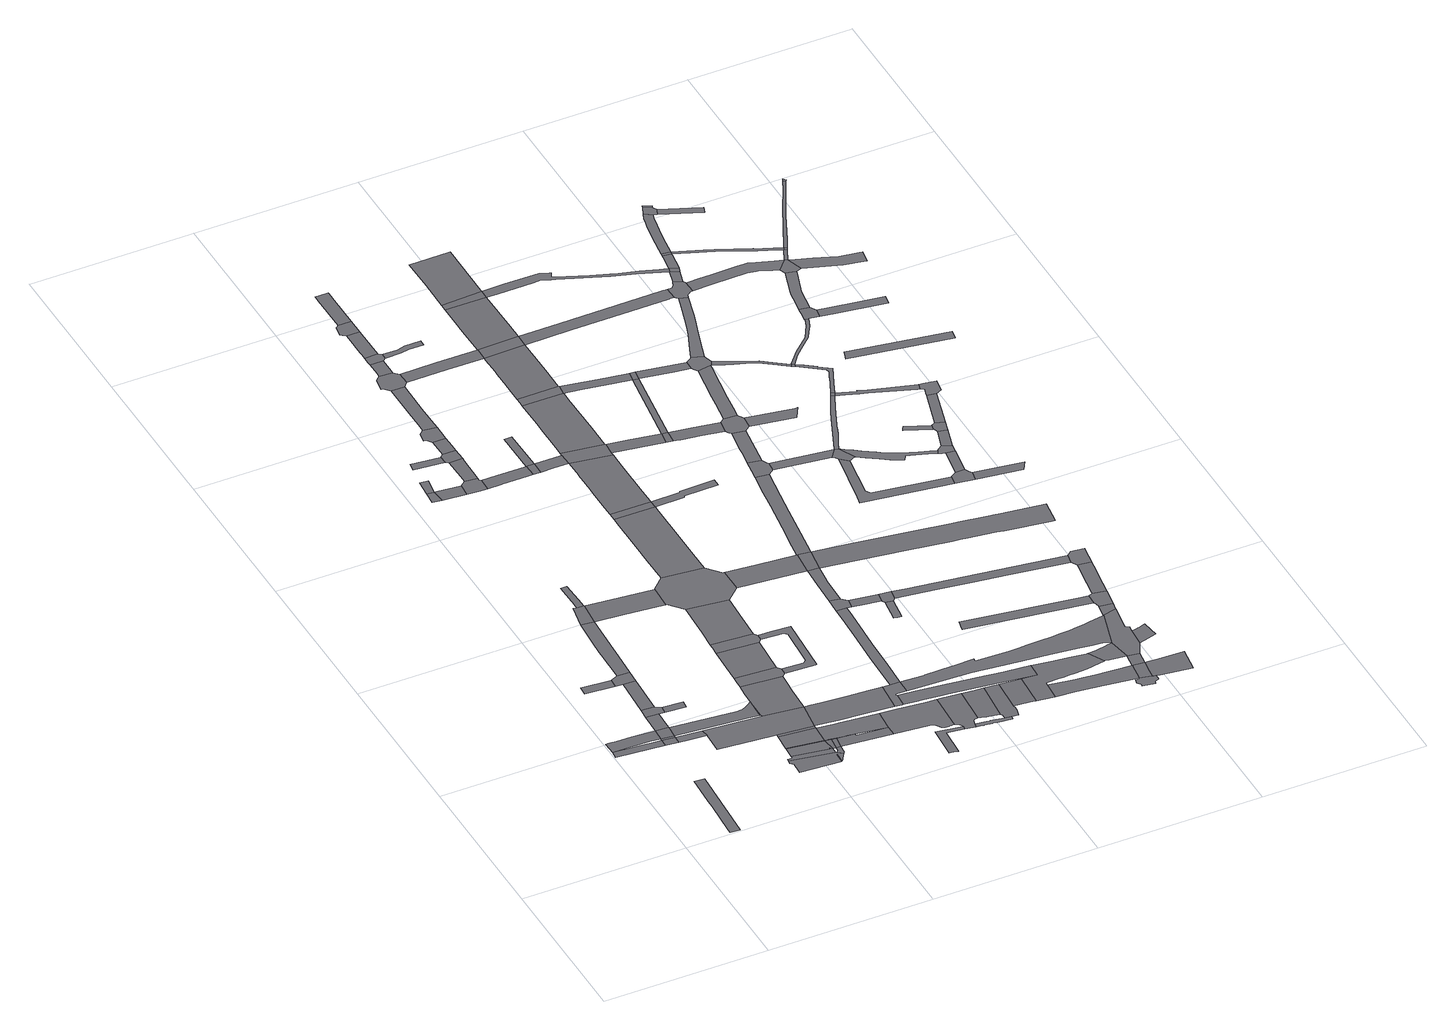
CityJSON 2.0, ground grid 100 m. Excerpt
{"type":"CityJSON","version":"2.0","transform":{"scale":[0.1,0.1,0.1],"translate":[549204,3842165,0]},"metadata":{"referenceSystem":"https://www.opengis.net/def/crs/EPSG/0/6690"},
"CityObjects":{
"road1":{"type":"Road","attributes":{"RoadStructureAttribute.sectionType":"1"},"geometry":[{"type":"MultiSurface","lod":"1","boundaries":[[[0,1,2,3,4,5,6,7,8]]]}]},
"road2":{"type":"Road","attributes":{"RoadStructureAttribute.sectionType":"1"},"geometry":[{"type":"MultiSurface","lod":"1","boundaries":[[[9,10,11,12]]]}]},
"road3":{"type":"Road","attributes":{"function":"1","RoadStructureAttribute.sectionType":"7"},"geometry":[{"type":"MultiSurface","lod":"1","boundaries":[[[13,14,15,16,17,9,18,19,20,21,22,23,24,25]]]}]},
"road4":{"type":"Road","geometry":[{"type":"MultiSurface","lod":"1","boundaries":[[[12,11,26,27]]]}]},
"road5":{"type":"Road","attributes":{"RoadStructureAttribute.sectionType":"1"},"geometry":[{"type":"MultiSurface","lod":"1","boundaries":[[[24,12,27,28]]]}]},
"road6":{"type":"Road","geometry":[{"type":"MultiSurface","lod":"1","boundaries":[[[25,24,28,29]]]}]},
"road7":{"type":"Road","attributes":{"RoadStructureAttribute.sectionType":"1"},"geometry":[{"type":"MultiSurface","lod":"1","boundaries":[[[30,31,32,33]]]}]},
"road8":{"type":"Road","attributes":{"RoadStructureAttribute.sectionType":"1"},"geometry":[{"type":"MultiSurface","lod":"1","boundaries":[[[34,35,25,29,36,37]]]}]},
"road9":{"type":"Road","geometry":[{"type":"MultiSurface","lod":"1","boundaries":[[[38,34,37,39,40,41]]]}]},
"road10":{"type":"Road","attributes":{"RoadStructureAttribute.sectionType":"1"},"geometry":[{"type":"MultiSurface","lod":"1","boundaries":[[[27,26,42,43,44]]]}]},
"road11":{"type":"Road","attributes":{"RoadStructureAttribute.sectionType":"1"},"geometry":[{"type":"MultiSurface","lod":"1","boundaries":[[[45,38,41,46]]]}]},
"road12":{"type":"Road","geometry":[{"type":"MultiSurface","lod":"1","boundaries":[[[47,33,32,45,46,48]]]}]},
"road13":{"type":"Road","geometry":[{"type":"MultiSurface","lod":"1","boundaries":[[[49,50,51,40,39]]]}]},
"road14":{"type":"Road","geometry":[{"type":"MultiSurface","lod":"1","boundaries":[[[52,53,54,55,56,57,29,28,58,59,60,61,62]]]}]},
"road15":{"type":"Road","attributes":{"RoadStructureAttribute.sectionType":"1"},"geometry":[{"type":"MultiSurface","lod":"1","boundaries":[[[63,64,65,66,47,48,67,68,69,70]]]}]},
"road16":{"type":"Road","geometry":[{"type":"MultiSurface","lod":"1","boundaries":[[[71,63,70,72,73,74]]]}]},
"road17":{"type":"Road","geometry":[{"type":"MultiSurface","lod":"1","boundaries":[[[75,44,43,76,77,78,79,80,81,82]]]}]},
"road18":{"type":"Road","geometry":[{"type":"MultiSurface","lod":"1","boundaries":[[[83,84,85,86,87,88,89,90],[91,92,90]]]}]},
"road19":{"type":"Road","geometry":[{"type":"MultiSurface","lod":"1","boundaries":[[[93,94,95,96,86,85,97,98]]]}]},
"road20":{"type":"Road","attributes":{"RoadStructureAttribute.sectionType":"1"},"geometry":[{"type":"MultiSurface","lod":"1","boundaries":[[[99,100,101,102,103,104,105,74,73]]]}]},
"road21":{"type":"Road","geometry":[{"type":"MultiSurface","lod":"1","boundaries":[[[106,93,98,97,107],[108,109,98]]]}]},
"road22":{"type":"Road","attributes":{"RoadStructureAttribute.sectionType":"7"},"geometry":[{"type":"MultiSurface","lod":"1","boundaries":[[[110,106,107,111]]]}]},
"road23":{"type":"Road","geometry":[{"type":"MultiSurface","lod":"1","boundaries":[[[112,113,114,115]]]}]},
"road24":{"type":"Road","geometry":[{"type":"MultiSurface","lod":"1","boundaries":[[[116,110,111,117]]]}]},
"road25":{"type":"Road","geometry":[{"type":"MultiSurface","lod":"1","boundaries":[[[118,119,120,112,115]]]}]},
"road26":{"type":"Road","geometry":[{"type":"MultiSurface","lod":"1","boundaries":[[[79,121,116,117,80]]]}]},
"road27":{"type":"Road","geometry":[{"type":"MultiSurface","lod":"1","boundaries":[[[122,123,84,83,124,125]]]}]},
"road28":{"type":"Road","attributes":{"RoadStructureAttribute.sectionType":"1"},"geometry":[{"type":"MultiSurface","lod":"1","boundaries":[[[126,115,114,127,128,129]]]}]},
"road29":{"type":"Road","geometry":[{"type":"MultiSurface","lod":"1","boundaries":[[[107,97,122,130]]]}]},
"road30":{"type":"Road","attributes":{"RoadStructureAttribute.sectionType":"1"},"geometry":[{"type":"MultiSurface","lod":"1","boundaries":[[[131,72,70,132,133,134,135]]]}]},
"road31":{"type":"Road","geometry":[{"type":"MultiSurface","lod":"1","boundaries":[[[130,122,125,136]]]}]},
"road32":{"type":"Road","geometry":[{"type":"MultiSurface","lod":"1","boundaries":[[[137,138,139,140,141,142,143,144,62,145,146,147,148,82,81]]]}]},
"road33":{"type":"Road","geometry":[{"type":"MultiSurface","lod":"1","boundaries":[[[149,150,151,152]]]}]},
"road34":{"type":"Road","geometry":[{"type":"MultiSurface","lod":"1","boundaries":[[[153,154,142,141,155,156,157,158,159]]]}]},
"road35":{"type":"Road","geometry":[{"type":"MultiSurface","lod":"1","boundaries":[[[160,161,129,128,162,163,164,165,166]]]}]},
"road36":{"type":"Road","attributes":{"RoadStructureAttribute.sectionType":"1"},"geometry":[{"type":"MultiSurface","lod":"1","boundaries":[[[167,168,153,159,169]]]}]},
"road37":{"type":"Road","attributes":{"RoadStructureAttribute.sectionType":"1"},"geometry":[{"type":"MultiSurface","lod":"1","boundaries":[[[136,125,170,171,172,173]]]}]},
"road38":{"type":"Road","attributes":{"RoadStructureAttribute.sectionType":"1"},"geometry":[{"type":"MultiSurface","lod":"1","boundaries":[[[174,175,176,177,160,166]]]}]},
"road39":{"type":"Road","attributes":{"function":"1","RoadStructureAttribute.sectionType":"7"},"geometry":[{"type":"MultiSurface","lod":"1","boundaries":[[[178,179,180,181,182,183,117,111,184,185,186,187,188,189,173,190,171,191]]]}]},
"road40":{"type":"Road","geometry":[{"type":"MultiSurface","lod":"1","boundaries":[[[192,152,151,176,175,193]]]}]},
"road41":{"type":"Road","geometry":[{"type":"MultiSurface","lod":"1","boundaries":[[[194,195,196,197,167,169,198,199,200]]]}]},
"road42":{"type":"Road","attributes":{"RoadStructureAttribute.sectionType":"1"},"geometry":[{"type":"MultiSurface","lod":"1","boundaries":[[[201,192,193,202,203]]]}]},
"road43":{"type":"Road","geometry":[{"type":"MultiSurface","lod":"1","boundaries":[[[204,205,206,207,208,209,201,203,210,211]]]}]},
"road44":{"type":"Road","attributes":{"RoadStructureAttribute.sectionType":"1"},"geometry":[{"type":"MultiSurface","lod":"1","boundaries":[[[212,213,214,194,200,215,216]]]}]},
"road45":{"type":"Road","attributes":{"function":"1"},"geometry":[{"type":"MultiSurface","lod":"1","boundaries":[[[217,218,219,220,221,222,223,81,80,224,225,226,227,228,229,230,231,232]]]}]},
"road46":{"type":"Road","attributes":{"RoadStructureAttribute.sectionType":"1"},"geometry":[{"type":"MultiSurface","lod":"1","boundaries":[[[233,234,235,164,163,236,237,238,239,240]]]}]},
"road47":{"type":"Road","attributes":{"RoadStructureAttribute.sectionType":"1"},"geometry":[{"type":"MultiSurface","lod":"1","boundaries":[[[241,242,243,244,204,211,245,246,247]]]}]},
"road48":{"type":"Road","geometry":[{"type":"MultiSurface","lod":"1","boundaries":[[[248,249,135,134,250,212,216,251,252,253,254]]]}]},
"road49":{"type":"Road","attributes":{"RoadStructureAttribute.sectionType":"1"},"geometry":[{"type":"MultiSurface","lod":"1","boundaries":[[[255,256,257,258,259,199,198,260,261,262,263,264,157,156]]]}]},
"road50":{"type":"Road","geometry":[{"type":"MultiSurface","lod":"1","boundaries":[[[265,266,267,268,269,270,241,247,271,272,273,274,275]]]}]},
"road51":{"type":"Road","attributes":{"RoadStructureAttribute.sectionType":"1"},"geometry":[{"type":"MultiSurface","lod":"1","boundaries":[[[276,277,278,265,275,279,280]]]}]},
"road52":{"type":"Road","geometry":[{"type":"MultiSurface","lod":"1","boundaries":[[[240,239,281,282]]]}]},
"road53":{"type":"Road","geometry":[{"type":"MultiSurface","lod":"1","boundaries":[[[283,284,285,191,171,170,286,287,288,289,290,291,292,293,294,295,296,297,298,299]]]}]},
"road54":{"type":"Road","geometry":[{"type":"MultiSurface","lod":"1","boundaries":[[[300,301,302,303,276,280,304,305]]]}]},
"road55":{"type":"Road","attributes":{"RoadStructureAttribute.sectionType":"1"},"geometry":[{"type":"MultiSurface","lod":"1","boundaries":[[[306,307,240,282]]]}]},
"road56":{"type":"Road","attributes":{"RoadStructureAttribute.sectionType":"1"},"geometry":[{"type":"MultiSurface","lod":"1","boundaries":[[[308,309,310,311,248,254,312,313,314,315]]]}]},
"road57":{"type":"Road","geometry":[{"type":"MultiSurface","lod":"1","boundaries":[[[316,317,318,319,320,321,322]]]}]},
"road58":{"type":"Road","attributes":{"RoadStructureAttribute.sectionType":"1"},"geometry":[{"type":"MultiSurface","lod":"1","boundaries":[[[323,324,325,326,301,300,327,328]]]}]},
"road59":{"type":"Road","geometry":[{"type":"MultiSurface","lod":"1","boundaries":[[[329,330,331,332,333,334,323,328,335]]]}]},
"road60":{"type":"Road","attributes":{"function":"1","RoadStructureAttribute.sectionType":"7"},"geometry":[{"type":"MultiSurface","lod":"1","boundaries":[[[336,337,338,232,231,339,340,341,342,343,344,345,346,347,348]]]}]},
"road61":{"type":"Road","attributes":{"RoadStructureAttribute.sectionType":"1"},"geometry":[{"type":"MultiSurface","lod":"1","boundaries":[[[282,281,349,350,351]]]}]},
"road62":{"type":"Road","geometry":[{"type":"MultiSurface","lod":"1","boundaries":[[[352,308,315,353]]]}]},
"road63":{"type":"Road","attributes":{"RoadStructureAttribute.sectionType":"1"},"geometry":[{"type":"MultiSurface","lod":"1","boundaries":[[[354,355,356,329,335,357,358,359]]]}]},
"road64":{"type":"Road","attributes":{"RoadStructureAttribute.sectionType":"1"},"geometry":[{"type":"MultiSurface","lod":"1","boundaries":[[[360,361,362,363,364,365,305,304]]]}]},
"road65":{"type":"Road","attributes":{"RoadStructureAttribute.sectionType":"1"},"geometry":[{"type":"MultiSurface","lod":"1","boundaries":[[[366,367,368,369,370,371,352,353,372,373,374,375]]]}]},
"road66":{"type":"Road","geometry":[{"type":"MultiSurface","lod":"1","boundaries":[[[376,377,378,299,298,379,380,381,382,383,322,321,384,385,386,387,388,389,390]]]}]},
"road67":{"type":"Road","attributes":{"RoadStructureAttribute.sectionType":"1"},"geometry":[{"type":"MultiSurface","lod":"1","boundaries":[[[391,273,272,392,393,394]]]}]},
"road68":{"type":"Road","attributes":{"RoadStructureAttribute.sectionType":"1"},"geometry":[{"type":"MultiSurface","lod":"1","boundaries":[[[395,396,397,398,399,348,347,400,401,402,403,404,405,406]]]}]},
"road69":{"type":"Road","geometry":[{"type":"MultiSurface","lod":"1","boundaries":[[[407,351,350,366,375,408,409,410]]]}]},
"road70":{"type":"Road","attributes":{"RoadStructureAttribute.sectionType":"1"},"geometry":[{"type":"MultiSurface","lod":"1","boundaries":[[[411,252,251,412,413]]]}]},
"road71":{"type":"Road","geometry":[{"type":"MultiSurface","lod":"1","boundaries":[[[414,415,416,385,384,417,418,419,420,421,422,423,424,425]]]}]},
"road72":{"type":"Road","attributes":{"function":"1"},"geometry":[{"type":"MultiSurface","lod":"1","boundaries":[[[426,390,389,427,428,429,430,431,432,433]]]}]},
"road73":{"type":"Road","attributes":{"RoadStructureAttribute.sectionType":"1"},"geometry":[{"type":"MultiSurface","lod":"1","boundaries":[[[434,435,436,437,407,410,438,439,440,441]]]}]},
"road74":{"type":"Road","geometry":[{"type":"MultiSurface","lod":"1","boundaries":[[[442,395,406,443,444,445,446,447]]]}]},
"road75":{"type":"Road","attributes":{"function":"1","RoadStructureAttribute.sectionType":"7"},"geometry":[{"type":"MultiSurface","lod":"1","boundaries":[[[448,449,450,451,452,453,454,455,456,342,341,457,458,459,460,461,462,463,464,465]]]}]},
"road76":{"type":"Road","attributes":{"RoadStructureAttribute.sectionType":"1"},"geometry":[{"type":"MultiSurface","lod":"1","boundaries":[[[466,467,468,469,470,471,472,353,315]]]}]},
"road77":{"type":"Road","attributes":{"RoadStructureAttribute.sectionType":"1"},"geometry":[{"type":"MultiSurface","lod":"1","boundaries":[[[473,474,442,447,475,476,477,478]]]}]},
"road78":{"type":"Road","geometry":[{"type":"MultiSurface","lod":"1","boundaries":[[[433,432,479,480,481,425,424,482,483,484,485,486,487,488]]]}]},
"road79":{"type":"Road","geometry":[{"type":"MultiSurface","lod":"1","boundaries":[[[489,490,434,441,491,492]]]}]},
"road80":{"type":"Road","attributes":{"RoadStructureAttribute.sectionType":"1"},"geometry":[{"type":"MultiSurface","lod":"1","boundaries":[[[444,443,493,494,495]]]}]},
"road81":{"type":"Road","attributes":{"RoadStructureAttribute.sectionType":"1"},"geometry":[{"type":"MultiSurface","lod":"1","boundaries":[[[496,497,498,393,499,500,501,502,503,504,489,492]]]}]},
"road82":{"type":"Road","geometry":[{"type":"MultiSurface","lod":"1","boundaries":[[[505,413,412,473,478,506]]]}]},
"road83":{"type":"Road","attributes":{"RoadStructureAttribute.sectionType":"1"},"geometry":[{"type":"MultiSurface","lod":"1","boundaries":[[[507,508,509,510,409,408,511,512]]]}]},
"road84":{"type":"Road","geometry":[{"type":"MultiSurface","lod":"1","boundaries":[[[488,487,513,514,515]]]}]},
"road85":{"type":"Road","geometry":[{"type":"MultiSurface","lod":"1","boundaries":[[[516,517,518,519,520]]]}]},
"road86":{"type":"Road","geometry":[{"type":"MultiSurface","lod":"1","boundaries":[[[521,394,393,498]]]}]},
"road87":{"type":"Road","geometry":[{"type":"MultiSurface","lod":"1","boundaries":[[[495,494,516,520,522,523]]]}]},
"road88":{"type":"Road","attributes":{"RoadStructureAttribute.sectionType":"1"},"geometry":[{"type":"MultiSurface","lod":"1","boundaries":[[[524,525,526,394,521,527,528,529]]]}]},
"road89":{"type":"Road","attributes":{"RoadStructureAttribute.sectionType":"1"},"geometry":[{"type":"MultiSurface","lod":"1","boundaries":[[[530,531,532,533,534,505,506,535,536,537,538]]]}]},
"road90":{"type":"Road","geometry":[{"type":"MultiSurface","lod":"1","boundaries":[[[512,511,539,540]]]}]},
"road91":{"type":"Road","geometry":[{"type":"MultiSurface","lod":"1","boundaries":[[[541,542,524,529]]]}]},
"road92":{"type":"Road","geometry":[{"type":"MultiSurface","lod":"1","boundaries":[[[543,544,545,546,547,548,549,550,551,552,553,554,555,556,557,558,559,560,561,562,563,564,565,566,567,568,347,346,569,570,571,572,573,574,575,576,577,578,579,580,581,582,583,584,585]]]}]},
"road93":{"type":"Road","attributes":{"RoadStructureAttribute.sectionType":"1"},"geometry":[{"type":"MultiSurface","lod":"1","boundaries":[[[586,587,491,441,588,589,590,591,592]]]}]},
"road94":{"type":"Road","attributes":{"RoadStructureAttribute.sectionType":"1"},"geometry":[{"type":"MultiSurface","lod":"1","boundaries":[[[593,594,542,541,595,596]]]}]},
"road95":{"type":"Road","attributes":{"RoadStructureAttribute.sectionType":"1"},"geometry":[{"type":"MultiSurface","lod":"1","boundaries":[[[591,512,540,597]]]}]},
"road96":{"type":"Road","attributes":{"RoadStructureAttribute.sectionType":"1"},"geometry":[{"type":"MultiSurface","lod":"1","boundaries":[[[598,599,600,601,540,539,602,603,604,605,606]]]}]},
"road97":{"type":"Road","geometry":[{"type":"MultiSurface","lod":"1","boundaries":[[[607,608,609,610,465,464,515,514,611,612,613,614,615,616,617,618,619,620]]]}]},
"road98":{"type":"Road","geometry":[{"type":"MultiSurface","lod":"1","boundaries":[[[621,622,530,538,623,624,625,626,627,628]]]}]},
"road99":{"type":"Road","attributes":{"function":"1"},"geometry":[{"type":"MultiSurface","lod":"1","boundaries":[[[629,630,631,632,633,634,635,636,612,611,637,638,639,640,641]]]}]},
"road100":{"type":"Road","geometry":[{"type":"MultiSurface","lod":"1","boundaries":[[[592,591,597,642]]]}]},
"road101":{"type":"Road","attributes":{"RoadStructureAttribute.sectionType":"1"},"geometry":[{"type":"MultiSurface","lod":"1","boundaries":[[[643,644,645,621,628,646]]]}]},
"road102":{"type":"Road","geometry":[{"type":"MultiSurface","lod":"1","boundaries":[[[647,648,606,605,649,643,646,650,651,652,653,654]]]}]},
"road103":{"type":"Road","attributes":{"RoadStructureAttribute.sectionType":"1"},"geometry":[{"type":"MultiSurface","lod":"1","boundaries":[[[655,656,657,658,659,660,661,662]]]}]},
"road104":{"type":"Road","attributes":{"RoadStructureAttribute.sectionType":"1"},"geometry":[{"type":"MultiSurface","lod":"1","boundaries":[[[663,642,597,664,665,666,667,668]]]}]},
"road105":{"type":"Road","attributes":{"RoadStructureAttribute.sectionType":"1"},"geometry":[{"type":"MultiSurface","lod":"1","boundaries":[[[625,624,669,670]]]}]},
"road106":{"type":"Road","attributes":{"RoadStructureAttribute.sectionType":"1"},"geometry":[{"type":"MultiSurface","lod":"1","boundaries":[[[671,672,673,523,522,674,675,676,677,678,679,680]]]}]},
"road107":{"type":"Road","attributes":{"RoadStructureAttribute.sectionType":"1"},"geometry":[{"type":"MultiSurface","lod":"1","boundaries":[[[681,682,683,684,685,521,498,686,687,688,689,690,691,692]]]}]},
"road108":{"type":"Road","attributes":{"function":"1","RoadStructureAttribute.sectionType":"7"},"geometry":[{"type":"MultiSurface","lod":"1","boundaries":[[[585,693,694,695,696,620,619,697,698,699,700]]]}]},
"road109":{"type":"Road","attributes":{"RoadStructureAttribute.sectionType":"7"},"geometry":[{"type":"MultiSurface","lod":"1","boundaries":[[[701,702,703,704,705,640,706,707,708,709,710,711]]]}]},
"road110":{"type":"Road","attributes":{"RoadStructureAttribute.sectionType":"1"},"geometry":[{"type":"MultiSurface","lod":"1","boundaries":[[[712,713,714,715,716,717,718,719,506,478,720,721,722,723,724,725,726,727,728,729,730]]]}]},
"road111":{"type":"Road","attributes":{"RoadStructureAttribute.sectionType":"1"},"geometry":[{"type":"MultiSurface","lod":"1","boundaries":[[[731,732,733,734,735,736,737,647,654]]]}]},
"road112":{"type":"Road","geometry":[{"type":"MultiSurface","lod":"1","boundaries":[[[641,640,705,738,739,740,741]]]}]},
"road113":{"type":"Road","geometry":[{"type":"MultiSurface","lod":"1","boundaries":[[[700,742,641,741,743]]]}]},
"road114":{"type":"Road","attributes":{"RoadStructureAttribute.sectionType":"1"},"geometry":[{"type":"MultiSurface","lod":"1","boundaries":[[[744,745,746,747,652,651]]]}]},
"road115":{"type":"Road","attributes":{"RoadStructureAttribute.sectionType":"1"},"geometry":[{"type":"MultiSurface","lod":"1","boundaries":[[[748,749,750,751,752,753,754,755,756,757,758,759,760,541,529,761,762,763,764,765,766,767,768,769,770]]]}]},
"road116":{"type":"Road","geometry":[{"type":"MultiSurface","lod":"1","boundaries":[[[771,772,773,668,667,774,735,734,775,776,777,778,779,780]]]}]},
"road117":{"type":"Road","geometry":[{"type":"MultiSurface","lod":"1","boundaries":[[[670,669,781,782,783,784,785,786,787]]]}]},
"road118":{"type":"Road","geometry":[{"type":"MultiSurface","lod":"1","boundaries":[[[788,789,543,585,700,743,790,791,792,793,794,795,796,797]]]}]},
"road119":{"type":"Road","geometry":[{"type":"MultiSurface","lod":"1","boundaries":[[[798,799,800,741,740,801,738,705,703,802,803,804]]]}]},
"road120":{"type":"Road","attributes":{"RoadStructureAttribute.sectionType":"1"},"geometry":[{"type":"MultiSurface","lod":"1","boundaries":[[[782,805,806,807,808,809,810,811,783]]]}]},
"road121":{"type":"Road","attributes":{"function":"1"},"geometry":[{"type":"MultiSurface","lod":"1","boundaries":[[[812,813,814,815,816,817,791,790,818,819,820]]]}]},
"road122":{"type":"Road","geometry":[{"type":"MultiSurface","lod":"1","boundaries":[[[821,822,789,788,823,824,825]]]}]},
"road123":{"type":"Road","attributes":{"RoadStructureAttribute.sectionType":"1"},"geometry":[{"type":"MultiSurface","lod":"1","boundaries":[[[826,827,828,829,830,831,832,771,780,833,834,835,836,837]]]}]},
"road124":{"type":"Road","attributes":{"RoadStructureAttribute.sectionType":"1"},"geometry":[{"type":"MultiSurface","lod":"1","boundaries":[[[838,839,840,841,842,843,670,787,844,845,846,847,848,849,850,851]]]}]},
"road125":{"type":"Road","geometry":[{"type":"MultiSurface","lod":"1","boundaries":[[[852,853,662,661,854,855,821,825,856]]]}]},
"road126":{"type":"Road","attributes":{"RoadStructureAttribute.sectionType":"1"},"geometry":[{"type":"MultiSurface","lod":"1","boundaries":[[[857,858,859,860,861,777,776,862,863,864,865,866,867,868,869]]]}]},
"road127":{"type":"Road","attributes":{"RoadStructureAttribute.sectionType":"1"},"geometry":[{"type":"MultiSurface","lod":"1","boundaries":[[[870,871,872,873,874,875,876,877,878,879,880,881,882,883,787,786,884,885,886,887,888,889,890,891,892,893,894]]]}]},
"road128":{"type":"Road","attributes":{"RoadStructureAttribute.sectionType":"1"},"geometry":[{"type":"MultiSurface","lod":"1","boundaries":[[[895,896,897,898,852,856,899,900,901]]]}]},
"road129":{"type":"Road","geometry":[{"type":"MultiSurface","lod":"1","boundaries":[[[902,838,851,903]]]}]},
"road130":{"type":"Road","geometry":[{"type":"MultiSurface","lod":"1","boundaries":[[[904,905,680,679,906,895,901,907,908]]]}]},
"road131":{"type":"Road","geometry":[{"type":"MultiSurface","lod":"1","boundaries":[[[869,868,909,910]]]}]},
"road132":{"type":"Road","geometry":[{"type":"MultiSurface","lod":"1","boundaries":[[[911,912,913,692,691,914,826,837,915,916,917,918,919,920,921,922]]]}]},
"road133":{"type":"Road","geometry":[{"type":"MultiSurface","lod":"1","boundaries":[[[923,924,925,809,808,926,927,928,929,930]]]}]},
"road134":{"type":"Road","attributes":{"RoadStructureAttribute.sectionType":"1"},"geometry":[{"type":"MultiSurface","lod":"1","boundaries":[[[931,932,933,934,935,936,937,910,909,938,939,940,941,942,943,902,903]]]}]},
"road135":{"type":"Road","attributes":{"RoadStructureAttribute.sectionType":"1"},"geometry":[{"type":"MultiSurface","lod":"1","boundaries":[[[944,923,930,945]]]}]},
"road136":{"type":"Road","attributes":{"RoadStructureAttribute.sectionType":"1"},"geometry":[{"type":"MultiSurface","lod":"1","boundaries":[[[769,946,947,911,922,948]]]}]},
"road137":{"type":"Road","geometry":[{"type":"MultiSurface","lod":"1","boundaries":[[[949,950,894,893,951,944,945,952]]]}]},
"road138":{"type":"Road","geometry":[{"type":"MultiSurface","lod":"1","boundaries":[[[770,769,948,953]]]}]},
"road139":{"type":"Road","geometry":[{"type":"MultiSurface","lod":"1","boundaries":[[[954,955,956,957,958,959]]]}]},
"road140":{"type":"Road","attributes":{"RoadStructureAttribute.sectionType":"1"},"geometry":[{"type":"MultiSurface","lod":"1","boundaries":[[[960,961,962,963,770,953,964,965]]]}]},
"road141":{"type":"Road","attributes":{"RoadStructureAttribute.sectionType":"1"},"geometry":[{"type":"MultiSurface","lod":"1","boundaries":[[[966,949,952,967]]]}]},
"road142":{"type":"Road","geometry":[{"type":"MultiSurface","lod":"1","boundaries":[[[968,960,965,969,970]]]}]},
"road143":{"type":"Road","attributes":{"RoadStructureAttribute.sectionType":"1"},"geometry":[{"type":"MultiSurface","lod":"1","boundaries":[[[971,972,973,974,975,869,910,976,977,978,979,980,981,982,983,984]]]}]},
"road144":{"type":"Road","attributes":{"RoadStructureAttribute.sectionType":"1"},"geometry":[{"type":"MultiSurface","lod":"1","boundaries":[[[985,986,987,988,903,851,989,990,991,992,993,994]]]}]},
"road145":{"type":"Road","attributes":{"RoadStructureAttribute.sectionType":"1"},"geometry":[{"type":"MultiSurface","lod":"1","boundaries":[[[927,926,995,996]]]}]},
"road146":{"type":"Road","geometry":[{"type":"MultiSurface","lod":"1","boundaries":[[[997,998,959,958,999,966,967,1000]]]}]},
"road147":{"type":"Road","attributes":{"RoadStructureAttribute.sectionType":"1"},"geometry":[{"type":"MultiSurface","lod":"1","boundaries":[[[1001,1002,1003,1004,1005,1006,1007,968,970,1008,1009,1010,1011,1012]]]}]},
"road148":{"type":"Road","attributes":{"RoadStructureAttribute.sectionType":"1"},"geometry":[{"type":"MultiSurface","lod":"1","boundaries":[[[1013,997,1000,1014,1015]]]}]},
"road149":{"type":"Road","attributes":{"RoadStructureAttribute.sectionType":"1"},"geometry":[{"type":"MultiSurface","lod":"1","boundaries":[[[1016,1017,1018,1019,1020,1021,1022,1023,1024,920,919,1025,1026,1027,1028,1029,1030,1031,1032]]]}]},
"road150":{"type":"Road","geometry":[{"type":"MultiSurface","lod":"1","boundaries":[[[1033,1001,1012,1034,1035,1036]]]}]},
"road151":{"type":"Road","geometry":[{"type":"MultiSurface","lod":"1","boundaries":[[[1037,1033,1036,1038]]]}]},
"road152":{"type":"Road","geometry":[{"type":"MultiSurface","lod":"1","boundaries":[[[1039,1040,1041,1042,1043,971,984,1044,1045,1046,1047,1048]]]}]},
"road153":{"type":"Road","geometry":[{"type":"MultiSurface","lod":"1","boundaries":[[[1049,994,993,1050,1051,1052,1013,1015,1053,1054]]]}]},
"road154":{"type":"Road","attributes":{"RoadStructureAttribute.sectionType":"1"},"geometry":[{"type":"MultiSurface","lod":"1","boundaries":[[[1055,1056,1057,1058,969,965,1059,1060,1061,1062,1063,1064,1065,1066]]]}]},
"road155":{"type":"Road","attributes":{"RoadStructureAttribute.sectionType":"1"},"geometry":[{"type":"MultiSurface","lod":"1","boundaries":[[[1067,1068,1069,1070,1039,1048,1071,1072,1073]]]}]},
"road156":{"type":"Road","attributes":{"RoadStructureAttribute.sectionType":"1"},"geometry":[{"type":"MultiSurface","lod":"1","boundaries":[[[1074,1075,1035,1034]]]}]},
"road157":{"type":"Road","attributes":{"RoadStructureAttribute.sectionType":"1"},"geometry":[{"type":"MultiSurface","lod":"1","boundaries":[[[1076,1077,1078,1079,1080]]]}]},
"road158":{"type":"Road","geometry":[{"type":"MultiSurface","lod":"1","boundaries":[[[1032,1031,1081,1082,1067,1073,1083,1084]]]}]},
"road159":{"type":"Road","attributes":{"RoadStructureAttribute.sectionType":"1"},"geometry":[{"type":"MultiSurface","lod":"1","boundaries":[[[1085,1086,1047,1046,1087,1088,1089,1090]]]}]},
"road160":{"type":"Road","attributes":{"RoadStructureAttribute.sectionType":"1"},"geometry":[{"type":"MultiSurface","lod":"1","boundaries":[[[1065,1032,1084,1091]]]}]},
"road161":{"type":"Road","geometry":[{"type":"MultiSurface","lod":"1","boundaries":[[[1066,1065,1091,1092]]]}]},
"road162":{"type":"Road","attributes":{"RoadStructureAttribute.sectionType":"1"},"geometry":[{"type":"MultiSurface","lod":"1","boundaries":[[[1093,1094,1095,1096,1084,1083,1097,1098,1099,1100]]]}]},
"road163":{"type":"Road","attributes":{"RoadStructureAttribute.sectionType":"1"},"geometry":[{"type":"MultiSurface","lod":"1","boundaries":[[[1101,1102,1103,1104,1066,1092,1105,1106,1107]]]}]},
"road164":{"type":"Road","geometry":[{"type":"MultiSurface","lod":"1","boundaries":[[[1108,1101,1107,1109]]]}]}
},
"vertices":[
[360,495,0],[356,495,0],[297,501,0],[297,499,0],[288,311,0],[286,259,0],[274,39,0],[273,14,0],[332,9,0],
[13,923,0],[10,878,0],[296,851,0],[299,897,0],
[168,1000,0],[78,1002,0],[39,1003,0],[26,1004,0],[12,1003,0],[24,924,0],[84,924,0],[93,924,0],[94,924,0],[157,922,0],[237,918,0],[299,912,0],[306,989,0],
[374,844,0],[377,890,0],
[377,905,0],
[383,983,0],
[111,1506,0],[107,1451,0],[284,1436,0],[288,1491,0],
[313,1119,0],[306,991,0],[383,987,0],[390,1115,0],
[317,1181,0],[424,1112,0],[427,1157,0],[394,1177,0],
[435,838,0],[540,829,0],[534,875,0],
[331,1431,0],[406,1428,0],
[336,1512,0],[410,1508,0],
[550,1103,0],[551,1126,0],[553,1148,0],
[858,969,0],[839,957,0],[814,946,0],[806,946,0],[781,944,0],[388,982,0],[379,905,0],[796,865,0],[874,858,0],[876,892,0],[881,986,0],
[354,1998,0],[345,1829,0],[339,1737,0],[339,1713,0],[419,1714,0],[420,1733,0],[426,1861,0],[433,1990,0],
[383,2144,0],[445,2138,0],[445,2140,0],[403,2142,0],
[866,845,0],[533,693,0],[764,673,0],[872,664,0],[881,663,0],[1099,643,0],[1121,816,0],[890,845,0],
[1134,355,0],[1106,382,0],[1099,383,0],[837,431,0],[834,410,0],[850,389,0],[846,316,0],[1094,296,0],[1097,361,0],[1099,362,0],
[867,458,0],[867,442,0],[859,442,0],[838,444,0],[1101,421,0],[1087,424,0],
[443,2199,0],[443,2204,0],[437,2335,0],[420,2335,0],[402,2334,0],[403,2203,0],[403,2198,0],
[871,530,0],[1091,500,0],[1086,432,0],[1087,432,0],
[872,535,0],[1091,506,0],
[117,3397,0],[109,3316,0],[167,3310,0],[161,3392,0],
[880,644,0],[1098,622,0],
[174,3494,0],[150,3496,0],[126,3498,0],
[881,659,0],
[1121,418,0],[1119,393,0],[1143,368,0],[1147,416,0],
[179,3391,0],[180,3309,0],[310,3296,0],[318,3377,0],
[1127,496,0],
[646,2118,0],[610,1973,0],[795,1955,0],[847,1950,0],[854,2098,0],
[1158,492,0],
[1122,832,0],[1122,833,0],[1129,970,0],[1134,1050,0],[1137,1105,0],[889,1126,0],[885,1067,0],[882,994,0],[880,949,0],[880,857,0],[880,852,0],[891,849,0],
[151,3666,0],[146,3616,0],[330,3599,0],[329,3649,0],
[893,1209,0],[891,1167,0],[1158,1125,0],[1159,1126,0],[1160,1167,0],[1159,1167,0],[1141,1190,0],
[350,3403,0],[348,3401,0],[380,3289,0],[434,3289,0],[434,3369,0],[426,3382,0],[426,3392,0],
[905,1447,0],[899,1314,0],[1154,1428,0],
[1452,387,0],[1453,452,0],[1263,469,0],[1265,480,0],
[429,3562,0],[429,3586,0],[349,3585,0],[350,3450,0],
[1304,599,0],[1228,606,0],[1209,608,0],[1208,608,0],[1183,611,0],[1118,620,0],[1108,503,0],[1112,503,0],[1159,496,0],[1176,493,0],[1204,489,0],[1222,487,0],[1393,461,0],[1462,584,0],
[349,3667,0],[429,3666,0],
[909,1530,0],[908,1505,0],[908,1503,0],[908,1501,0],[1174,1450,0],[1176,1489,0],[1159,1510,0],
[349,3786,0],[428,3714,0],[428,3786,0],
[346,3904,0],[327,3886,0],[316,3877,0],[309,3819,0],[321,3817,0],[331,3806,0],[428,3805,0],[427,3892,0],
[927,1864,0],[922,1750,0],[916,1651,0],[1166,1658,0],[1176,1836,0],
[1559,783,0],[1514,787,0],[1369,797,0],[1299,803,0],[1229,808,0],[1154,814,0],[1145,815,0],[1105,642,0],[1119,641,0],[1197,633,0],[1209,630,0],[1249,627,0],[1384,615,0],[1494,606,0],[1566,599,0],[1580,782,0],
[708,3371,0],[702,3371,0],[492,3371,0],[520,3289,0],[526,3289,0],[674,3290,0],[710,3290,0],[710,3371,0],
[346,4290,0],[346,4289,0],[346,4071,0],[346,3960,0],[426,3959,0],[425,4072,0],[426,4287,0],
[930,2169,0],[855,2099,0],[854,1950,0],[1260,1911,0],[1258,2060,0],[1251,2061,0],[1179,2146,0],
[1342,1116,0],[1350,1115,0],[1350,1119,0],[1373,1479,0],[1257,1485,0],[1255,1445,0],[1311,1442,0],[1329,1420,0],[1313,1177,0],[1292,1159,0],
[345,4432,0],[330,4418,0],[315,4404,0],[305,4325,0],[315,4324,0],[339,4298,0],[436,4298,0],[454,4318,0],[452,4399,0],[433,4418,0],[425,4427,0],
[344,4541,0],[345,4459,0],[345,4445,0],[425,4445,0],[424,4541,0],
[756,3290,0],[756,3371,0],
[1744,557,0],[1732,558,0],[1567,574,0],[1662,368,0],[1662,366,0],[1675,364,0],[1680,362,0],[1694,351,0],[1714,322,0],[1720,316,0],[1728,313,0],[1740,311,0],[1754,312,0],[1763,315,0],[1769,315,0],[1784,314,0],[1797,553,0],
[424,4610,0],[344,4609,0],[344,4588,0],[344,4563,0],[444,4559,0],[444,4594,0],
[754,3636,0],[708,3636,0],
[930,2742,0],[930,2706,0],[930,2504,0],[930,2338,0],[1178,2279,0],[1178,2474,0],[1178,2695,0],[1178,2742,0],
[1662,301,0],[1650,103,0],[1686,100,0],[1702,94,0],[1713,270,0],[1819,253,0],[1822,278,0],
[343,4825,0],[343,4662,0],[344,4645,0],[344,4644,0],[423,4750,0],[423,4825,0],
[343,4929,0],[330,4918,0],[323,4913,0],[314,4853,0],[315,4853,0],[327,4841,0],[423,4929,0],
[1620,780,0],[1615,781,0],[1584,782,0],[1608,595,0],[1609,594,0],[1613,594,0],[1621,679,0],[1614,685,0],[1616,690,0],[1621,695,0],[1684,693,0],[1686,778,0],[1627,780,0],
[837,3291,0],[927,3290,0],[925,3372,0],
[930,2792,0],[1177,2792,0],
[342,5208,0],[342,5171,0],[343,4985,0],[423,5135,0],[422,5171,0],[422,5208,0],
[541,4560,0],[592,4571,0],[685,4571,0],[685,4609,0],[589,4609,0],[537,4594,0],
[929,3290,0],[929,3176,0],[929,3172,0],[929,3034,0],[929,3001,0],[930,2856,0],[1177,2807,0],[1176,2919,0],[1176,3142,0],[1176,3250,0],
[1867,547,0],[1840,549,0],[1829,550,0],[1799,310,0],[1808,304,0],[1812,298,0],[1818,289,0],[1819,288,0],[1883,243,0],[1886,270,0],[1889,283,0],[1892,295,0],[1900,305,0],[1924,309,0],[1939,540,0],
[678,4400,0],[704,4319,0],[926,4319,0],[926,4399,0],
[1654,1489,0],[1652,1427,0],[1645,1252,0],[1637,1045,0],[1628,798,0],[1687,794,0],[1687,795,0],[1693,942,0],[1701,1149,0],[1709,1321,0],[1715,1450,0],[1717,1486,0],
[925,3391,0],[1176,3270,0],[1182,3350,0],[1176,3351,0],
[1454,2041,0],[1669,1872,0],[1680,2020,0],
[1975,257,0],[1974,257,0],[1954,260,0],[1906,239,0],[1928,236,0],[1930,236,0],[1977,230,0],[1980,230,0],[2005,227,0],[2091,217,0],[2096,237,0],[2058,244,0],
[2005,533,0],[1965,298,0],[1967,298,0],[1968,298,0],[1972,297,0],[1985,295,0],[2048,282,0],[2069,528,0],
[926,3854,0],[926,3680,0],[926,3622,0],[926,3447,0],[1176,3512,0],[1175,3794,0],[1175,3844,0],[1175,3853,0],
[1659,1584,0],[1743,1482,0],[1752,1542,0],[1740,1553,0],[1730,1563,0],[1720,1574,0],
[2337,594,0],[2232,606,0],[2149,617,0],[2079,627,0],[2004,636,0],[1884,652,0],[1806,661,0],[1729,671,0],[1644,677,0],[1691,586,0],[1725,583,0],[1840,572,0],[1874,567,0],[2007,551,0],[2152,532,0],[2220,523,0],[2381,501,0],[2387,589,0],
[1356,2746,0],[1363,2756,0],[1570,2761,0],[1570,2785,0],[1570,2808,0],[1360,2804,0],[1355,2794,0],
[1672,1871,0],[1665,1742,0],[1726,1742,0],[1727,1760,0],[1731,1795,0],[1739,1865,0],
[2056,274,0],[2057,266,0],[2057,263,0],[2134,232,0],[2136,240,0],[2140,255,0],[2145,270,0],[2148,299,0],[2144,317,0],[2156,520,0],
[926,3917,0],[926,3881,0],[1180,3916,0],[1175,3917,0],
[1803,1474,0],[1915,1457,0],[1924,1517,0],
[1176,4079,0],[1176,4189,0],[1176,4325,0],[926,4299,0],[927,4189,0],[927,4160,0],[926,4082,0],[926,4077,0],[926,3991,0],
[1680,2022,0],[1759,2014,0],
[1491,3299,0],[1490,3299,0],[1428,3309,0],[1307,3329,0],[1481,3219,0],[1494,3298,0],
[2268,304,0],[2276,298,0],[2288,509,0],
[1926,1436,0],[1906,1293,0],[1929,1290,0],[1951,1287,0],[1971,1430,0],
[1177,4406,0],
[1988,1446,0],[1997,1506,0],
[925,4789,0],[925,4694,0],[926,4553,0],[1177,4426,0],[1176,4504,0],[1174,4789,0],
[1779,2728,0],[1764,2622,0],[1743,2468,0],[1716,2274,0],[1692,2106,0],[1782,2179,0],[1811,2384,0],[1831,2530,0],[1858,2717,0],
[1522,3212,0],[1528,3292,0],
[1175,4849,0],[925,4834,0],
[2936,804,0],[2934,803,0],[2930,802,0],[2877,794,0],[2848,789,0],[2820,784,0],[2793,781,0],[2767,778,0],[2714,770,0],[2712,770,0],[2704,770,0],[2658,767,0],[2633,766,0],[2600,764,0],[2533,761,0],[2451,760,0],[2400,757,0],[2345,754,0],[2324,754,0],[2240,756,0],[2135,760,0],[2136,779,0],[2019,776,0],[2005,776,0],[1834,772,0],[1831,772,0],[1717,691,0],[2002,682,0],[2054,681,0],[2055,680,0],[2076,678,0],[2090,676,0],[2114,674,0],[2202,664,0],[2367,646,0],[2525,629,0],[2694,610,0],[2765,599,0],[2799,596,0],[2824,591,0],[2851,584,0],[2868,573,0],[2870,572,0],
[1398,3874,0],[1241,3905,0],[1280,3836,0],[1460,3807,0],[1563,3790,0],[1565,3789,0],[1573,3849,0],
[925,5232,0],[926,5028,0],[1175,4859,0],[1174,5233,0],
[1597,3784,0],
[1661,3270,0],[1577,3284,0],[1559,3287,0],[1535,3291,0],[1539,3209,0],[1564,3205,0],[1684,3185,0],[1814,3163,0],[1827,3243,0],
[2705,545,0],[2605,559,0],[2504,573,0],[2419,585,0],[2384,287,0],[2391,397,0],[2394,417,0],[2475,418,0],[2498,419,0],[2539,421,0],[2571,422,0],[2648,427,0],[2766,448,0],[2710,545,0],
[1798,2862,0],[1788,2789,0],[1883,2737,0],[1893,2744,0],[1900,2807,0],[1894,2816,0],[1876,2845,0],[1876,2846,0],
[2870,344,0],[2869,344,0],[2779,351,0],[2744,355,0],[2664,362,0],[2597,369,0],[2551,374,0],[2523,378,0],[2508,275,0],[2667,255,0],[2842,231,0],[2865,229,0],[2881,344,0],
[1606,3844,0],
[1837,3128,0],[1815,2982,0],[1809,2937,0],[1915,3117,0],
[1854,3262,0],[1850,3259,0],[1828,3141,0],[1926,3125,0],[1948,3141,0],[1955,3222,0],[1943,3244,0],[1935,3259,0],
[2209,1105,0],[2202,1071,0],[2195,1038,0],[2197,1037,0],[2266,1027,0],[2268,1027,0],[2936,926,0],[2940,992,0],
[1818,3808,0],[1601,3784,0],[1680,3770,0],[1800,3751,0],[1893,3735,0],[1894,3795,0],
[2231,2700,0],[2273,2757,0],
[2692,1404,0],[2404,1447,0],[2090,1492,0],[2038,1439,0],[2229,1411,0],[2427,1382,0],[2629,1352,0],[2842,1320,0],[2984,1300,0],[2994,1360,0],
[2063,4413,0],[2060,4413,0],[1984,4413,0],[1574,4410,0],[1431,4409,0],[1177,4325,0],[1460,4328,0],[1819,4332,0],[2061,4333,0],[2064,4333,0],[2086,4333,0],[2086,4413,0],
[2839,565,0],[2834,564,0],[2777,553,0],[2765,551,0],[2767,448,0],[2791,445,0],[2843,437,0],[2893,430,0],
[2929,162,0],[2957,177,0],[2960,209,0],[2936,212,0],[2936,214,0],[2863,221,0],[2841,224,0],[2836,197,0],[2851,172,0],[2850,160,0],[2927,148,0],
[2837,1852,0],[2805,1857,0],[2753,1865,0],[2594,1888,0],[2556,1894,0],[2342,1926,0],[2116,1961,0],[1976,1981,0],[1745,1864,0],[1967,1831,0],[2230,1791,0],[2489,1752,0],[2534,1746,0],[2566,1741,0],[2742,1715,0],[2783,1709,0],[3050,1668,0],[3070,1665,0],[3092,1814,0],
[1940,3293,0],[1957,3423,0],[1996,3695,0],[1999,3713,0],[1917,3700,0],[1882,3463,0],[1874,3400,0],
[2942,259,0],[2941,259,0],[2942,261,0],[2953,337,0],
[2892,419,0],[2965,421,0],
[2215,3097,0],[2237,3134,0],[2258,3172,0],[2243,3174,0],
[2125,4587,0],[2022,4624,0],[2001,4630,0],[1887,4664,0],[1868,4671,0],[1764,4709,0],[1589,4781,0],[1569,4790,0],[1577,4806,0],[1584,4823,0],[1576,4826,0],[1525,4849,0],[1313,4849,0],[1246,4789,0],[1459,4790,0],[1509,4791,0],[1552,4772,0],[1559,4769,0],[1581,4760,0],[1860,4652,0],[1993,4608,0],[2165,4546,0],[2174,4572,0],
[1934,3826,0],[1930,3816,0],[1908,3804,0],[1901,3724,0],[1999,3715,0],[2002,3714,0],[2019,3743,0],[2018,3747,0],[2008,3778,0],[2002,3799,0],
[2246,2685,0],[2259,2673,0],[2305,2630,0],[2320,2636,0],[2333,2642,0],[2345,2647,0],[2298,2751,0],
[3021,824,0],[2936,806,0],[3005,502,0],[3013,616,0],[3014,623,0],[3018,653,0],[3014,656,0],[2996,670,0],[3004,720,0],[3005,721,0],
[3032,333,0],[3008,334,0],[2974,336,0],[2944,259,0],[2981,203,0],[3169,177,0],[3189,328,0],
[2199,2330,0],[2190,2277,0],[2218,2273,0],[2726,2198,0],[2735,2260,0],[2282,2328,0],[2264,2358,0],
[3104,639,0],[3063,627,0],[3054,624,0],[3041,620,0],[3023,615,0],[3018,616,0],[3045,513,0],[3087,524,0],[3117,535,0],
[2948,888,0],[2940,830,0],[3021,826,0],[3026,853,0],[3029,876,0],
[2105,4315,0],[2076,4214,0],[2038,4088,0],[2026,4052,0],[2012,4012,0],[1995,3972,0],[1961,3889,0],[2042,3927,0],[2076,4032,0],[2097,4088,0],[2115,4152,0],[2157,4301,0],
[2464,3183,0],[2462,3179,0],[2401,3054,0],[2361,2961,0],[2326,2880,0],[2274,2759,0],[2317,2794,0],[2350,2864,0],[2369,2905,0],[2366,2907,0],[2401,2987,0],[2440,3077,0],[2483,3173,0],[2484,3176,0],
[2967,1003,0],[2946,995,0],[2941,925,0],[2949,890,0],[3047,991,0],
[2397,3527,0],[2330,3573,0],[2253,3630,0],[2196,3656,0],[2119,3693,0],[2073,3682,0],[2114,3664,0],[2178,3645,0],[2241,3617,0],[2330,3552,0],[2345,3541,0],[2387,3511,0],[2398,3528,0],
[2734,2512,0],[2676,2532,0],[2629,2548,0],[2597,2559,0],[2594,2561,0],[2565,2576,0],[2525,2596,0],[2507,2608,0],[2467,2635,0],[2432,2659,0],[2399,2681,0],[2362,2706,0],[2323,2733,0],[2304,2746,0],[2394,2614,0],[2458,2572,0],[2505,2539,0],[2574,2504,0],[2576,2503,0],[2590,2527,0],[2593,2533,0],[2649,2516,0],[2712,2492,0],[2761,2474,0],[2772,2498,0],
[3007,1264,0],[2997,1203,0],[2982,1101,0],[2968,1012,0],[3057,1057,0],[3082,1217,0],[3087,1251,0],
[2475,3207,0],[2495,3198,0],
[3026,1385,0],[2995,1359,0],[2985,1298,0],[3095,1304,0],[3106,1373,0],
[2405,3499,0],[2413,3519,0],
[2141,4456,0],[2130,4428,0],[2114,4413,0],[2095,4325,0],[2162,4320,0],[2180,4333,0],[2183,4335,0],[2186,4338,0],[2203,4338,0],[2201,4418,0],[2199,4422,0],[2190,4438,0],
[2775,2283,0],[2761,2275,0],[2752,2270,0],[2844,2181,0],[2853,2241,0],[2847,2252,0],[2840,2265,0],[2830,2284,0],
[2530,3276,0],[2560,3341,0],[2558,3342,0],[2580,3393,0],[2513,3443,0],[2516,3447,0],[2453,3491,0],[2506,3426,0],[2545,3396,0],[2550,3373,0],[2530,3334,0],[2534,3332,0],[2508,3277,0],
[2802,2458,0],[2855,2450,0],
[2163,4540,0],[2145,4468,0],[2216,4523,0],
[2808,2523,0],[2783,2506,0],[2783,2465,0],[2863,2504,0],
[2225,4551,0],
[2700,2770,0],[2690,2755,0],[2680,2739,0],[2683,2738,0],[2833,2675,0],[2843,2709,0],
[2191,4687,0],[2189,4673,0],[2176,4578,0],[2176,4576,0],[2243,4669,0],[2244,4679,0],
[2847,2648,0],[2900,2633,0],
[2194,4707,0],[2249,4698,0],[2248,4699,0],
[2639,3846,0],[2617,3790,0],[2567,3702,0],[2524,3664,0],[2475,3619,0],[2458,3575,0],[2481,3602,0],[2503,3621,0],[2537,3653,0],[2583,3694,0],[2606,3733,0],[2635,3782,0],[2647,3814,0],[2658,3840,0],
[2917,3066,0],[2668,3143,0],[2614,3163,0],[2611,3156,0],[2539,3156,0],[2613,3129,0],[2659,3114,0],[2914,3025,0],[2924,3021,0],[2937,3059,0],
[3117,2141,0],[3152,2196,0],
[2866,2719,0],[2846,2710,0],[2836,2674,0],[2920,2703,0],
[2261,5060,0],[2245,5021,0],[2239,4985,0],[2230,4946,0],[2223,4912,0],[2207,4804,0],[2200,4746,0],[2259,4782,0],[2277,4896,0],[2292,4976,0],[2297,5004,0],[2308,5031,0],
[2934,2955,0],[2988,2939,0],[2991,2948,0],
[2720,4375,0],[2589,4422,0],[2580,4426,0],[2553,4425,0],[2519,4424,0],[2345,4421,0],[2332,4421,0],[2274,4420,0],[2221,4418,0],[2330,4342,0],[2539,4347,0],[2554,4345,0],[2589,4339,0],[2598,4337,0],[2672,4308,0],[2709,4293,0],[2768,4358,0],
[2284,5114,0],[2328,5022,0],[2345,5062,0],[2332,5089,0],
[2289,5126,0],[2338,5101,0],
[2647,3936,0],[2644,3913,0],[2642,3899,0],[2635,3849,0],[2634,3848,0],[2658,3841,0],[2660,3841,0],[2721,3831,0],[2730,3890,0],[2707,3926,0],
[2964,3056,0],[2941,3015,0],[2950,3012,0],[2940,2978,0],[3025,2963,0],[3039,3043,0],
[2661,4521,0],[2662,4524,0],[2473,4612,0],[2415,4634,0],[2338,4643,0],[2466,4594,0],[2531,4564,0],[2642,4510,0],[2675,4494,0],[2724,4474,0],[2805,4441,0],[2816,4459,0],
[2724,4257,0],[2674,4094,0],[2669,4078,0],[2657,3998,0],[2729,4071,0],[2737,4095,0],[2783,4239,0],
[2568,4926,0],[2584,4967,0],
[2701,3493,0],[2681,3437,0],[3018,3382,0],[3298,3335,0],[3308,3395,0],
[2711,4287,0],[2721,4263,0],[2819,4253,0],[2785,4352,0],
[2990,3848,0],[2777,3883,0],[2812,3817,0],[3066,3775,0],[3109,3768,0],[3118,3827,0],
[2822,4429,0],
[2832,4448,0],
[3164,4235,0],[3052,4255,0],[2918,4304,0],[2795,4348,0],[3035,4176,0],[3150,4156,0],[3169,4153,0],[3182,4232,0],
[3070,4981,0],[3039,4916,0],[2962,4765,0],[2897,4630,0],[2861,4508,0],[2951,4705,0],[3084,4971,0],
[3078,4996,0],[3091,4982,0]
]}
